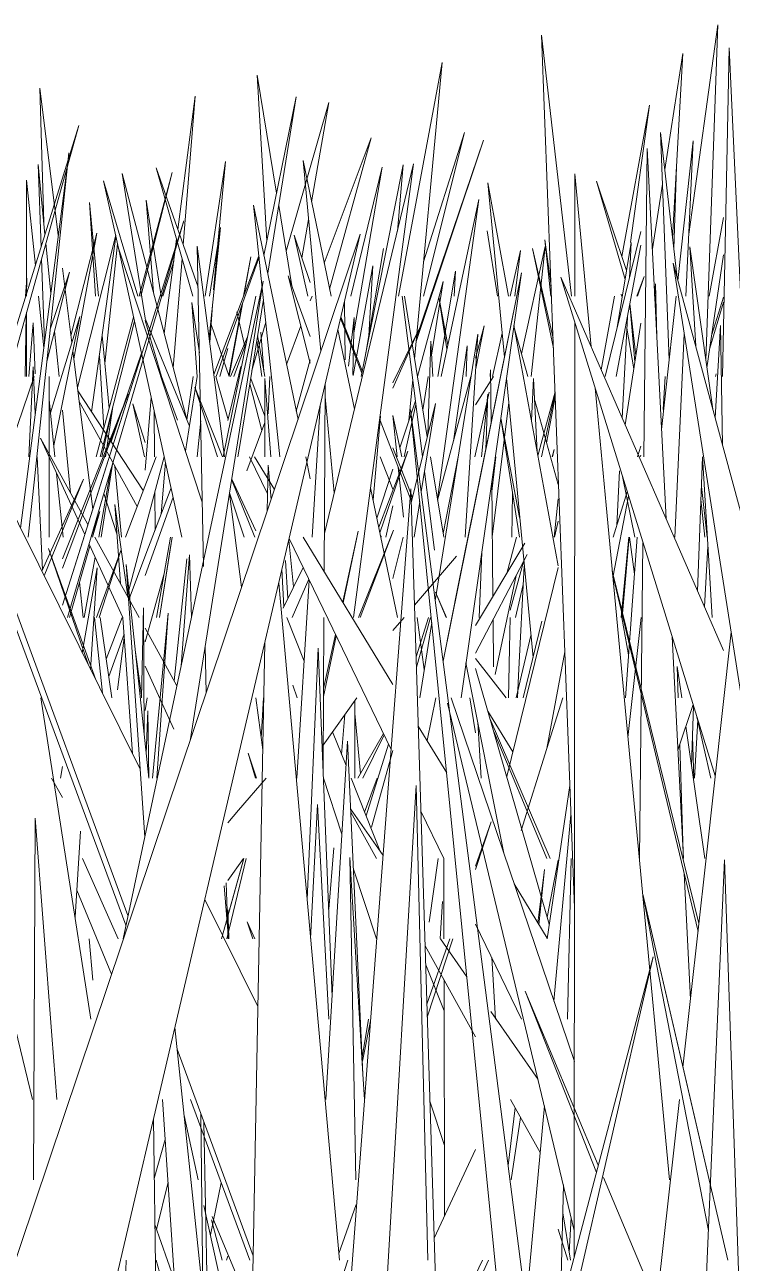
# Model space of a CAD drawing. Header units: millimetres. Extents: x -10020 to 20888, y -4665 to 12339.
# Drawn here: x 1335.87 to 1360.19, y 3074.69 to 3117.22 of the extents above; entities that cross this region are included whole.
import ezdxf

# ---------------------------------------------------------------- set-up
doc = ezdxf.new("R2010")
doc.units = ezdxf.units.MM
doc.layers.add('G-IMPT', color=8, linetype='Continuous', lineweight=9)

# ---------------------------------------------------------------- blocks, each defined once
blk = doc.blocks.new('Grass Array - 25_dwg-V19-West')
at = {"layer": 'G-IMPT'}
for p, q in [((1358.703, 3110.032), (1359.698, 3117.22)), ((1359.287, 3105.701), (1359.698, 3117.22)), ((1354.771, 3086.89), (1353.642, 3116.865)), ((1354.669, 3107.901), (1353.642, 3116.865)), ((1357.872, 3112.247), (1358.491, 3116.238)), ((1358.144, 3109.897), (1358.491, 3116.238)), ((1359.856, 3105.142), (1360.089, 3116.428)), ((1360.746, 3102.383), (1360.089, 3116.428)), ((1348.726, 3107.901), (1350.221, 3115.929)), ((1349.277, 3105.74), (1350.221, 3115.929)), ((1344.098, 3109.301), (1345.207, 3114.749)), ((1344.226, 3108.687), (1345.207, 3114.749)), ((1334.928, 3103.741), (1337.733, 3113.761)), ((1335.056, 3105.142), (1337.733, 3113.761)), ((1346.171, 3109.028), (1347.777, 3113.334)), ((1346.355, 3108.137), (1347.777, 3113.334)), ((1357.724, 3113.519), (1358.302, 3108.527)), ((1357.724, 3113.519), (1358.026, 3105.701)), ((1358.326, 3108.44), (1358.85, 3113.231)), ((1358.604, 3107.901), (1358.85, 3113.231)), ((1336.194, 3101.511), (1337.395, 3112.826)), ((1357.158, 3102.383), (1357.275, 3112.967)), ((1357.921, 3100.247), (1357.275, 3112.967)), ((1335.728, 3099.932), (1337.33, 3112.32)), ((1336.57, 3110.016), (1336.331, 3112.416)), ((1336.436, 3109.585), (1336.331, 3112.416)), ((1346.403, 3107.901), (1345.441, 3112.557)), ((1346.056, 3106.008), (1345.441, 3112.557)), ((1346.176, 3099.75), (1349.239, 3112.444)), ((1347.44, 3105.142), (1348.887, 3112.411)), ((1347.718, 3100.962), (1349.239, 3112.444)), ((1348.682, 3110.136), (1348.887, 3112.411)), ((1336.239, 3108.952), (1335.939, 3111.885)), ((1335.939, 3107.983), (1335.939, 3111.885)), ((1339.761, 3107.901), (1338.586, 3111.863)), ((1339.101, 3109.542), (1338.586, 3111.863)), ((1354.784, 3107.901), (1354.787, 3112.102)), ((1355.346, 3106.154), (1354.787, 3112.102)), ((1352.507, 3107.901), (1351.791, 3111.79)), ((1352.362, 3105.808), (1351.791, 3111.79)), ((1357.45, 3109.528), (1357.793, 3111.74)), ((1345.268, 3103.666), (1343.741, 3111.019)), ((1344.647, 3102.383), (1343.741, 3111.019)), ((1350.062, 3100.931), (1351.482, 3111.221)), ((1350.183, 3105.142), (1351.482, 3111.221)), ((1337.17, 3097.289), (1341.343, 3110.492)), ((1341.343, 3110.492), (1337.344, 3096.865)), ((1341.343, 3110.492), (1337.869, 3099.5)), ((1342.599, 3110.258), (1342.214, 3106.469)), ((1342.599, 3110.258), (1342.231, 3107.901)), ((1342.231, 3107.901), (1342.599, 3110.258)), ((1332.897, 3048), (1347.408, 3110.025)), ((1343.738, 3099.117), (1347.408, 3110.025)), ((1345.14, 3109.991), (1345.691, 3108.374)), ((1345.14, 3109.991), (1345.609, 3107.901)), ((1345.609, 3107.901), (1345.14, 3109.991)), ((1353.755, 3109.831), (1353.966, 3108.258)), ((1353.755, 3109.831), (1353.96, 3107.901)), ((1355.827, 3105.142), (1357.052, 3110.119)), ((1356.224, 3106.757), (1356.721, 3109.737)), ((1356.659, 3108.522), (1356.721, 3109.737)), ((1336.771, 3107.997), (1336.6, 3109.713)), ((1341.979, 3100.828), (1339.095, 3109.542)), ((1341.277, 3099.624), (1339.095, 3109.542)), ((1342.745, 3102.383), (1341.804, 3109.62)), ((1342.023, 3098.615), (1341.804, 3109.62)), ((1356.209, 3105.142), (1357.052, 3109.651)), ((1359.528, 3104.013), (1358.732, 3109.591)), ((1358.938, 3106.187), (1358.732, 3109.591)), ((1331.094, 3109.262), (1339.841, 3091.651)), ((1336.556, 3106.338), (1336.451, 3109.18)), ((1342.379, 3105.204), (1343.924, 3109.281)), ((1342.46, 3105.142), (1343.928, 3109.239)), ((1361.096, 3098.241), (1358.164, 3109.035)), ((1366.573, 3055.48), (1358.164, 3109.035)), ((1335.941, 3108.514), (1335.906, 3107.901)), ((1335.941, 3108.514), (1335.932, 3107.901)), ((1336.634, 3105.652), (1337.418, 3108.729)), ((1336.752, 3106.768), (1337.418, 3108.729)), ((1344.932, 3108.601), (1345.691, 3106.516)), ((1344.932, 3108.601), (1345.691, 3105.599)), ((1350.253, 3095.362), (1352.945, 3108.696)), ((1352.945, 3108.696), (1350.79, 3098.022)), ((1352.945, 3108.696), (1350.872, 3094.106)), ((1359.893, 3095.725), (1354.301, 3108.552)), ((1357.724, 3097.504), (1354.301, 3108.552)), ((1344.073, 3108.417), (1341.557, 3092.632)), ((1344.073, 3108.417), (1341.804, 3097.786)), ((1357.527, 3107.901), (1357.558, 3108.328)), ((1357.603, 3106.507), (1357.558, 3108.328)), ((1336.529, 3106.125), (1336.347, 3107.901)), ((1342.69, 3102.383), (1343.813, 3107.901)), ((1343.29, 3102.909), (1344.08, 3107.789)), ((1345.691, 3107.742), (1345.75, 3107.901)), ((1346.89, 3105.709), (1346.863, 3107.695)), ((1349.549, 3102.396), (1348.847, 3107.901)), ((1349.713, 3103.07), (1348.924, 3107.901)), ((1357.765, 3103.318), (1358.267, 3107.901)), ((1335.923, 3107.293), (1335.891, 3105.142)), ((1335.938, 3105.142), (1335.939, 3107.35)), ((1336.757, 3103.896), (1337.77, 3107.201)), ((1336.872, 3102.77), (1337.77, 3107.201)), ((1342.233, 3106.32), (1342.327, 3107.582)), ((1347.478, 3105.335), (1346.743, 3107.184)), ((1356.412, 3103.709), (1356.591, 3107.183)), ((1336.021, 3105.142), (1336.164, 3106.988)), ((1336.231, 3105.233), (1336.164, 3106.988)), ((1340.58, 3105.142), (1340.01, 3107.062)), ((1344.876, 3105.556), (1345.368, 3106.876)), ((1347.463, 3105.257), (1346.733, 3107.141)), ((1351.372, 3105.775), (1351.666, 3106.877)), ((1351.378, 3105.419), (1351.666, 3106.877)), ((1354.212, 3098.637), (1352.691, 3106.902)), ((1354.764, 3074.912), (1354.784, 3106.995)), ((1356.511, 3103.483), (1357.052, 3106.97)), ((1359.608, 3103.721), (1359.79, 3106.895)), ((1359.863, 3102.783), (1359.79, 3106.895)), ((1337.055, 3105.142), (1336.9, 3106.697)), ((1344.022, 3105.142), (1343.853, 3106.387)), ((1344.128, 3105.142), (1343.88, 3106.552)), ((1347.206, 3104.018), (1346.641, 3106.75)), ((1348.531, 3104.735), (1349.42, 3106.751)), ((1348.531, 3104.927), (1349.42, 3106.751)), ((1349.986, 3097.437), (1351.451, 3106.592)), ((1351.017, 3099.624), (1351.451, 3106.592)), ((1358.222, 3099.624), (1358.545, 3106.611)), ((1342.851, 3103.631), (1343.307, 3105.481)), ((1345.209, 3103.95), (1345.691, 3105.711)), ((1335.263, 3102.383), (1336.2, 3105.142)), ((1336.012, 3102.383), (1336.163, 3105.477)), ((1336.237, 3103.869), (1336.163, 3105.477)), ((1336.718, 3099.624), (1336.71, 3105.142)), ((1341.801, 3105.142), (1341.4, 3102.576)), ((1341.4, 3102.576), (1341.801, 3105.142)), ((1344.132, 3103.773), (1343.641, 3105.072)), ((1344.131, 3105.076), (1344.133, 3102.383)), ((1344.131, 3105.076), (1344.329, 3102.383)), ((1344.329, 3102.383), (1344.131, 3105.076)), ((1344.243, 3103.86), (1344.303, 3105.142)), ((1350.068, 3100.896), (1351.203, 3105.142)), ((1351.874, 3105.142), (1351.89, 3105.364)), ((1351.908, 3103.557), (1351.89, 3105.364)), ((1352.888, 3100.303), (1352.432, 3105.081)), ((1353.293, 3103.631), (1353.365, 3105.068)), ((1353.493, 3102.541), (1353.365, 3105.068)), ((1357.821, 3104.011), (1357.883, 3105.142)), ((1359.617, 3105.142), (1359.645, 3105.233)), ((1359.619, 3105.142), (1359.645, 3105.233)), ((1342.505, 3102.383), (1341.717, 3104.775)), ((1342.674, 3102.383), (1341.717, 3104.775)), ((1344.03, 3103.288), (1343.612, 3104.893)), ((1346.169, 3098.442), (1346.206, 3104.887)), ((1349.081, 3103.626), (1349.212, 3105.039)), ((1355.858, 3100.719), (1355.478, 3104.752)), ((1336.912, 3102.383), (1336.711, 3104.347)), ((1337.17, 3098.88), (1339.429, 3104.53)), ((1337.17, 3098.562), (1339.429, 3104.53)), ((1346.513, 3101.147), (1346.203, 3104.446)), ((1348.772, 3102.687), (1349.305, 3104.308)), ((1349.162, 3100.799), (1349.989, 3104.209)), ((1349.504, 3101.175), (1349.989, 3104.209)), ((1351.798, 3104.538), (1351.576, 3102.383)), ((1351.722, 3102.638), (1351.798, 3104.538)), ((1351.947, 3099.632), (1352.511, 3104.25)), ((1353.517, 3102.411), (1354.103, 3104.617)), ((1353.639, 3102.383), (1354.105, 3104.569)), ((1337.453, 3101.135), (1337.17, 3103.982)), ((1345.749, 3099.624), (1346.031, 3104.139)), ((1347.85, 3100.9), (1348.109, 3103.778)), ((1348.53, 3103.795), (1348.839, 3102.383)), ((1348.53, 3103.795), (1348.677, 3102.383)), ((1348.915, 3102.383), (1349.322, 3104.176)), ((1350.44, 3093.916), (1349.138, 3104.01)), ((1354.666, 3048.355), (1349.138, 3104.01)), ((1341.923, 3103.613), (1341.798, 3102.383)), ((1343.513, 3101.903), (1344.132, 3103.563)), ((1349.173, 3100.844), (1348.096, 3103.625)), ((1352.883, 3099.624), (1352.237, 3103.711)), ((1352.878, 3100.303), (1352.237, 3103.711)), ((1337.935, 3099.708), (1336.412, 3103.021)), ((1338.046, 3100.061), (1336.412, 3103.021)), ((1343.29, 3102.909), (1343.205, 3102.383)), ((1348.043, 3099.966), (1349.042, 3102.572)), ((1348.084, 3099.77), (1349.042, 3102.572)), ((1349.208, 3100.987), (1348.531, 3102.688)), ((1356.939, 3102.383), (1357.052, 3102.752)), ((1336.486, 3098.496), (1336.306, 3102.383)), ((1338.505, 3099.624), (1338.89, 3102.134)), ((1344.22, 3101.107), (1343.602, 3102.383)), ((1344.457, 3101.254), (1343.771, 3102.383)), ((1344.239, 3102.099), (1344.209, 3100.515)), ((1344.239, 3102.099), (1344.345, 3100.92)), ((1345.691, 3101.631), (1345.535, 3102.383)), ((1348.531, 3101.269), (1348.097, 3102.383)), ((1350.275, 3099.624), (1349.825, 3102.383)), ((1350.255, 3099.746), (1350.777, 3102.383)), ((1357.052, 3102.438), (1357.032, 3102.383)), ((1359.005, 3097.762), (1359.169, 3102.376)), ((1359.385, 3098.806), (1359.168, 3102.383)), ((1337.104, 3100.506), (1336.971, 3101.805)), ((1338.418, 3099.624), (1338.838, 3101.953)), ((1347.979, 3100.276), (1348.531, 3101.955)), ((1348.713, 3102.031), (1348.893, 3100.305)), ((1349.961, 3099.171), (1349.616, 3101.876)), ((1356.224, 3100.021), (1356.32, 3101.901)), ((1356.848, 3099.624), (1356.423, 3101.703)), ((1336.194, 3101.511), (1335.994, 3099.624)), ((1337.895, 3101.615), (1336.464, 3098.449)), ((1336.464, 3098.449), (1337.895, 3101.615)), ((1337.895, 3101.615), (1336.543, 3098.29)), ((1340.041, 3099.036), (1340.905, 3101.315)), ((1343.778, 3099.624), (1342.987, 3101.601)), ((1342.988, 3101.612), (1343.813, 3099.845)), ((1345.691, 3055.757), (1349.147, 3101.287)), ((1348.684, 3096.865), (1347.765, 3101.314)), ((1349.443, 3091.796), (1349.147, 3101.287)), ((1351.967, 3097.577), (1351.928, 3101.535)), ((1359.133, 3101.357), (1359.333, 3099.624)), ((1340.01, 3098.308), (1340.974, 3100.998)), ((1343.329, 3097.899), (1342.91, 3101.119)), ((1343.415, 3099.624), (1342.914, 3101.144)), ((1347.718, 3100.962), (1347.176, 3096.865)), ((1349.256, 3099.624), (1349.452, 3100.851)), ((1352.614, 3099.624), (1352.644, 3101.136)), ((1354.073, 3099.624), (1354.212, 3100.94)), ((1356.091, 3098.24), (1356.631, 3101.031)), ((1356.099, 3099.624), (1356.586, 3101.176)), ((1359.255, 3099.624), (1359.117, 3100.916)), ((1337.104, 3100.506), (1337.194, 3099.624)), ((1338.162, 3099.624), (1338.456, 3100.501)), ((1338.204, 3099.624), (1338.456, 3100.501)), ((1339.415, 3097.581), (1338.973, 3100.748)), ((1339.164, 3098.036), (1338.973, 3100.748)), ((1348.288, 3099.624), (1348.531, 3100.695)), ((1355.858, 3100.719), (1358.038, 3077.552)), ((1352.888, 3100.303), (1353.348, 3095.491)), ((1354.081, 3099.624), (1354.212, 3100.176)), ((1339.351, 3086.292), (1334.33, 3099.833)), ((1339.81, 3096.865), (1338.287, 3099.624)), ((1340.405, 3096.865), (1340.886, 3099.624)), ((1340.509, 3096.865), (1340.94, 3099.624)), ((1340.94, 3099.624), (1340.876, 3099.215)), ((1348.467, 3092.333), (1344.962, 3099.573)), ((1348.531, 3094.559), (1345.449, 3099.624)), ((1346.803, 3097.4), (1347.34, 3099.828)), ((1346.822, 3097.368), (1347.34, 3099.828)), ((1347.347, 3096.865), (1348.554, 3099.868)), ((1347.402, 3096.865), (1348.554, 3099.868)), ((1348.093, 3099.679), (1348.136, 3099.624)), ((1348.093, 3099.679), (1348.127, 3099.624)), ((1348.127, 3099.624), (1348.093, 3099.679)), ((1348.531, 3098.197), (1348.877, 3099.624)), ((1352.444, 3098.371), (1352.777, 3099.624)), ((1356.381, 3096.865), (1356.642, 3099.624)), ((1356.409, 3096.865), (1356.654, 3099.624)), ((1356.836, 3098.346), (1356.663, 3099.624)), ((1356.77, 3097.435), (1356.928, 3099.624)), ((1332.033, 3064.311), (1343.738, 3099.117)), ((1338.051, 3095.255), (1336.692, 3099.23)), ((1338.314, 3094.726), (1336.692, 3099.23)), ((1337.17, 3097.289), (1337.869, 3099.5)), ((1337.411, 3096.865), (1338.115, 3099.315)), ((1339.241, 3096.865), (1338.084, 3099.384)), ((1338.342, 3096.865), (1339.175, 3099.162)), ((1338.43, 3096.865), (1339.175, 3099.162)), ((1340.509, 3096.865), (1340.876, 3099.215)), ((1345.116, 3097.918), (1344.949, 3099.514)), ((1351.372, 3096.587), (1353.07, 3099.412)), ((1357.126, 3099.433), (1357.007, 3088.588)), ((1359.235, 3097.234), (1359.354, 3099.313)), ((1337.92, 3096.865), (1338.293, 3098.93)), ((1340.135, 3091.347), (1339.365, 3098.685)), ((1339.998, 3089.324), (1339.365, 3098.685)), ((1340.041, 3099.036), (1339.459, 3097.501)), ((1341.441, 3098.875), (1341.015, 3094.682)), ((1341.253, 3095.201), (1341.536, 3099.013)), ((1341.607, 3096.865), (1341.536, 3099.013)), ((1349.272, 3097.284), (1350.715, 3098.965)), ((1351.372, 3095.634), (1353.148, 3099.028)), ((1351.492, 3096.865), (1351.581, 3099.092)), ((1359.385, 3098.806), (1359.503, 3096.865)), ((1337.852, 3095.655), (1338.361, 3098.574)), ((1338.14, 3095.076), (1338.361, 3098.574)), ((1344.78, 3097.228), (1344.717, 3098.526)), ((1344.756, 3097.18), (1345.441, 3098.585)), ((1352.045, 3094.909), (1352.769, 3098.305)), ((1352.442, 3091.398), (1354.212, 3098.585)), ((1352.85, 3094.869), (1353.04, 3098.631)), ((1359.048, 3086.356), (1356.07, 3098.464)), ((1356.08, 3098.357), (1357.741, 3091.415)), ((1339.423, 3086.628), (1335.195, 3098.117)), ((1337.758, 3098.073), (1337.878, 3096.865)), ((1344.604, 3098.041), (1346.696, 3074.793)), ((1345.062, 3096.865), (1345.639, 3098.175)), ((1345.232, 3091.347), (1345.656, 3098.141)), ((1350.253, 3095.362), (1350.79, 3098.022)), ((1339.253, 3085.829), (1341.804, 3097.786)), ((1350.367, 3096.865), (1349.991, 3097.738)), ((1350.356, 3096.865), (1349.991, 3097.738)), ((1356.77, 3097.435), (1356.529, 3094.106)), ((1357.724, 3097.504), (1359.608, 3091.421)), ((1339.887, 3094.106), (1339.954, 3097.192)), ((1339.98, 3092.826), (1339.954, 3097.192)), ((1340.266, 3091.347), (1340.8, 3097.006)), ((1340.415, 3091.347), (1340.8, 3097.006)), ((1338.276, 3096.865), (1338.545, 3094.261)), ((1338.464, 3096.865), (1338.873, 3094.106)), ((1338.873, 3094.106), (1338.464, 3096.865)), ((1339.218, 3096.865), (1338.676, 3095.435)), ((1339.576, 3092.185), (1339.247, 3096.852)), ((1345.483, 3095.365), (1344.882, 3096.865)), ((1346.16, 3096.843), (1346.13, 3091.663)), ((1346.16, 3096.843), (1346.16, 3096.865)), ((1348.531, 3096.422), (1348.912, 3096.865)), ((1349.327, 3095.512), (1349.753, 3096.865)), ((1349.338, 3095.162), (1349.817, 3096.865)), ((1349.609, 3095.081), (1349.36, 3096.865)), ((1349.453, 3094.106), (1349.866, 3096.686)), ((1351.991, 3095.17), (1351.975, 3096.786)), ((1352.537, 3095.805), (1352.559, 3096.865)), ((1353.007, 3094.106), (1353.654, 3096.737)), ((1356.402, 3096.865), (1356.624, 3095.585)), ((1357.059, 3096.865), (1356.608, 3092.747)), ((1338.765, 3094.833), (1339.287, 3096.29)), ((1341.107, 3094.516), (1340.01, 3096.502)), ((1346.144, 3094.146), (1346.582, 3096.227)), ((1346.146, 3094.428), (1346.556, 3096.282)), ((1352.768, 3094.106), (1353.276, 3096.243)), ((1358.514, 3088.588), (1358.127, 3096.203)), ((1359.284, 3088.494), (1360.155, 3096.357)), ((1342.077, 3095.892), (1342.109, 3094.272)), ((1344.123, 3095.987), (1344.057, 3092.482)), ((1345.582, 3087.177), (1345.966, 3095.813)), ((1346.304, 3087.26), (1345.966, 3095.813)), ((1352.537, 3095.805), (1352.504, 3094.106)), ((1336.139, 3080.311), (1332.455, 3095.327)), ((1339.888, 3094.186), (1339.682, 3095.668)), ((1352.338, 3088.77), (1351.042, 3095.302)), ((1351.372, 3095.457), (1352.42, 3094.106)), ((1354.44, 3095.687), (1353.818, 3092.367)), ((1341.005, 3093.028), (1340.01, 3095.192)), ((1352.976, 3089.546), (1351.372, 3095.112)), ((1352.85, 3094.869), (1352.811, 3094.106)), ((1358.46, 3094.106), (1358.306, 3095.178)), ((1358.339, 3094.106), (1358.306, 3095.178)), ((1345.092, 3094.536), (1345.234, 3094.106)), ((1338.148, 3083.07), (1336.429, 3094.106)), ((1340.01, 3093.67), (1340.078, 3094.106)), ((1340.01, 3093.67), (1340.078, 3094.106)), ((1344.054, 3092.322), (1343.822, 3094.106)), ((1344.002, 3092.723), (1344.08, 3094.106)), ((1346.135, 3092.477), (1347.285, 3094.106)), ((1347.216, 3091.347), (1347.226, 3094.023)), ((1349.702, 3092.634), (1350, 3094.106)), ((1349.702, 3092.634), (1350, 3094.106)), ((1350.527, 3094.106), (1354.768, 3081.612)), ((1351.372, 3092.907), (1351.176, 3094.106)), ((1353.821, 3092.367), (1354.367, 3094.106)), ((1340.048, 3092.178), (1340.106, 3093.658)), ((1340.138, 3091.347), (1340.106, 3093.658)), ((1347.225, 3093.571), (1347.419, 3091.505)), ((1350.412, 3093.916), (1352.037, 3087.158)), ((1350.44, 3093.916), (1356.36, 3048)), ((1351.794, 3093.648), (1352.652, 3092.249)), ((1352.652, 3092.249), (1351.794, 3093.648)), ((1358.325, 3092.302), (1358.848, 3093.874)), ((1358.792, 3091.786), (1358.864, 3093.823)), ((1346.765, 3092.159), (1346.88, 3093.532)), ((1351.445, 3093.271), (1351.559, 3091.347)), ((1353.937, 3088.588), (1351.872, 3093.376)), ((1358.896, 3091.347), (1359.011, 3093.348)), ((1359.458, 3091.347), (1358.98, 3093.448)), ((1346.918, 3091.778), (1346.456, 3092.932)), ((1348.205, 3092.875), (1347.328, 3091.347)), ((1347.328, 3091.347), (1348.205, 3092.875)), ((1348.228, 3092.828), (1347.492, 3091.347)), ((1349.401, 3093.129), (1350.378, 3091.523)), ((1353.681, 3088.918), (1351.997, 3092.942)), ((1359.249, 3088.588), (1358.6, 3093.127)), ((1358.875, 3091.347), (1358.827, 3092.771)), ((1343.218, 3048), (1344.057, 3092.482)), ((1346.228, 3080.311), (1346.968, 3092.613)), ((1347.339, 3084.659), (1346.968, 3092.613)), ((1347.609, 3090.05), (1348.382, 3092.509)), ((1347.792, 3089.667), (1348.531, 3092.295)), ((1353.821, 3092.367), (1352.935, 3089.546)), ((1358.503, 3088.804), (1358.389, 3092.495)), ((1343.559, 3092.205), (1343.809, 3091.347)), ((1343.559, 3092.205), (1343.845, 3091.347)), ((1343.845, 3091.347), (1343.559, 3092.205)), ((1337.101, 3091.347), (1337.17, 3091.741)), ((1349.443, 3091.796), (1350.809, 3048)), ((1337.17, 3090.682), (1336.797, 3091.347)), ((1343.228, 3090.247), (1344.173, 3091.347)), ((1346.143, 3091.347), (1346.776, 3089.427)), ((1348.108, 3088.804), (1347.09, 3091.347)), ((1347.559, 3090.176), (1347.994, 3091.347)), ((1348.21, 3072.034), (1349.328, 3091.096)), ((1349.512, 3083.569), (1349.328, 3091.096)), ((1353.828, 3085.829), (1354.613, 3091.093)), ((1359.017, 3086.08), (1357.741, 3091.415)), ((1343.228, 3090.247), (1342.851, 3089.807)), ((1345.702, 3085.842), (1345.94, 3090.437)), ((1346.325, 3083.07), (1345.94, 3090.437)), ((1348.19, 3088.685), (1347.076, 3090.293)), ((1347.965, 3088.588), (1347.081, 3090.177)), ((1350.28, 3088.588), (1349.492, 3090.216)), ((1336.173, 3077.552), (1336.234, 3089.969)), ((1336.808, 3082.501), (1336.234, 3089.969)), ((1351.908, 3089.846), (1351.372, 3088.207)), ((1351.908, 3089.846), (1351.372, 3088.326)), ((1354.064, 3083.686), (1354.651, 3090.089)), ((1337.789, 3089.52), (1337.603, 3086.568)), ((1352.976, 3089.546), (1353.903, 3086.33)), ((1346.497, 3088.948), (1346.322, 3086.842)), ((1353.681, 3088.918), (1353.819, 3088.588)), ((1339.087, 3085.829), (1337.86, 3088.588)), ((1342.633, 3085.829), (1343.406, 3088.588)), ((1342.817, 3085.829), (1343.483, 3088.588)), ((1343.404, 3088.588), (1342.851, 3086.615)), ((1343.406, 3088.588), (1342.851, 3086.607)), ((1342.851, 3087.825), (1343.389, 3088.588)), ((1347.501, 3081.181), (1347.048, 3088.617)), ((1347.25, 3077.552), (1347.048, 3088.617)), ((1350.088, 3088.588), (1349.777, 3086.395)), ((1350.28, 3087.111), (1350.277, 3088.588)), ((1353.833, 3086.572), (1354.212, 3088.531)), ((1354.527, 3083.07), (1354.661, 3088.588)), ((1359.284, 3088.494), (1358.501, 3081.421)), ((1359.61, 3081.248), (1359.929, 3088.545)), ((1361.324, 3048), (1359.929, 3088.545)), ((1347.173, 3088.225), (1347.962, 3085.829)), ((1353.511, 3086.374), (1353.737, 3088.208)), ((1353.551, 3086.309), (1353.737, 3088.208)), ((1358.76, 3083.757), (1358.54, 3088.076)), ((1342.851, 3086.101), (1342.728, 3087.651)), ((1342.863, 3085.829), (1342.795, 3087.746)), ((1352.698, 3087.711), (1353.831, 3085.849)), ((1337.662, 3087.501), (1338.862, 3084.616)), ((1346.304, 3087.26), (1346.44, 3083.829)), ((1357.123, 3087.364), (1359.373, 3075.809)), ((1357.123, 3087.364), (1358.749, 3080.351)), ((1360.038, 3074.793), (1357.123, 3087.364)), ((1342.063, 3087.178), (1343.888, 3083.503)), ((1342.887, 3085.889), (1342.851, 3086.824)), ((1350.238, 3087.111), (1350.159, 3085.843)), ((1350.28, 3087.111), (1350.284, 3085.829)), ((1354.764, 3075.815), (1352.037, 3087.158)), ((1343.52, 3086.41), (1343.778, 3085.829)), ((1343.52, 3086.41), (1343.712, 3085.829)), ((1343.712, 3085.829), (1343.52, 3086.41)), ((1352.951, 3083.07), (1351.372, 3086.333)), ((1338.089, 3085.829), (1338.211, 3084.404)), ((1342.887, 3085.889), (1342.889, 3085.829)), ((1351.372, 3082.465), (1349.637, 3085.584)), ((1350.49, 3085.829), (1349.699, 3083.588)), ((1350.593, 3085.829), (1349.713, 3083.139)), ((1351.074, 3084.523), (1350.169, 3085.829)), ((1352.051, 3083.07), (1351.925, 3085.19)), ((1353.507, 3070.13), (1357.471, 3085.214)), ((1355.949, 3078.59), (1357.471, 3085.214)), ((1347.339, 3084.659), (1347.501, 3081.181)), ((1350.29, 3083.351), (1349.657, 3084.933)), ((1350.287, 3084.414), (1350.308, 3076.312)), ((1353.076, 3084.035), (1355.524, 3077.805)), ((1353.076, 3084.035), (1355.589, 3078.054)), ((1349.512, 3083.569), (1349.725, 3074.793)), ((1347.475, 3081.747), (1347.687, 3083.07)), ((1347.48, 3081.629), (1347.76, 3083.014)), ((1347.48, 3081.629), (1347.76, 3083.014)), ((1351.896, 3083.336), (1353.519, 3080.994)), ((1341.034, 3082.782), (1342.851, 3065.473)), ((1336.808, 3082.501), (1336.976, 3080.311)), ((1343.726, 3074.935), (1341.112, 3082.039)), ((1359.61, 3081.248), (1358.158, 3048)), ((1347.501, 3081.181), (1347.554, 3080.311)), ((1341.728, 3063.757), (1340.608, 3080.311)), ((1343.615, 3074.793), (1341.569, 3080.311)), ((1349.803, 3080.246), (1350.302, 3078.734)), ((1352.487, 3078.039), (1352.731, 3080.022)), ((1353.587, 3078.483), (1352.57, 3080.311)), ((1353.735, 3080.095), (1353.107, 3073.234)), ((1358.378, 3080.311), (1355.628, 3055.48)), ((1359.398, 3077.552), (1358.749, 3080.351)), ((1340.441, 3069.275), (1340.299, 3079.639)), ((1341.839, 3077.552), (1341.351, 3079.759)), ((1341.93, 3079.816), (1342, 3073.582)), ((1342.183, 3072.034), (1342.033, 3079.535)), ((1352.913, 3079.694), (1352.594, 3077.552)), ((1340.327, 3077.598), (1340.701, 3078.935)), ((1351.372, 3078.592), (1349.95, 3075.545)), ((1355.949, 3078.59), (1353.809, 3069.275)), ((1340.408, 3075.845), (1340.8, 3077.471)), ((1342.255, 3075.666), (1342.63, 3077.449)), ((1357.599, 3073.273), (1355.767, 3077.632)), ((1354.284, 3073.085), (1354.388, 3077.379)), ((1343.623, 3069.472), (1342.035, 3076.664)), ((1346.675, 3075.024), (1347.266, 3076.697)), ((1342.659, 3074.793), (1342.297, 3076.177)), ((1342.322, 3076.295), (1343.69, 3073.004)), ((1354.365, 3076.414), (1354.635, 3074.793)), ((1354.591, 3075.057), (1354.658, 3076.257)), ((1340.349, 3076.015), (1340.995, 3074.161)), ((1354.547, 3074.793), (1354.212, 3075.857)), ((1342.81, 3074.793), (1342.851, 3074.924)), ((1339.365, 3074.793), (1339.148, 3069.275)), ((1340.395, 3074.793), (1341.148, 3072.034)), ((1346.981, 3074.793), (1346.078, 3072.034)), ((1350.272, 3072.034), (1351.609, 3074.793)), ((1350.272, 3072.034), (1351.609, 3074.793)), ((1351.814, 3074.793), (1350.543, 3072.034))]:
    blk.add_line(p, q, dxfattribs=at)
blk = doc.blocks.new('Grass Array - Grass Array-439229-West')
blk.add_blockref('Grass Array - 25_dwg-V19-West', (0, 0))
blk = doc.blocks.new('Grass Array - 25_dwg-V42-West')
at = {"layer": 'G-IMPT'}
for p, q in [((1349.333, 3106.347), (1351.639, 3113.255)), ((1349.349, 3106.518), (1351.639, 3113.255)), ((1343.394, 3107.901), (1343.647, 3109.254)), ((1343.404, 3107.909), (1343.647, 3109.254)), ((1342.904, 3105.148), (1343.355, 3107.64)), ((1342.886, 3105.197), (1343.333, 3107.579))]:
    blk.add_line(p, q, dxfattribs=at)
blk = doc.blocks.new('Grass Array - 25_dwg-V43-West')
at = {"layer": 'G-IMPT'}
for p, q in [((1343.867, 3115.485), (1344.533, 3111.439)), ((1343.867, 3115.485), (1344.2, 3109.8)), ((1336.393, 3115.046), (1337.028, 3109.99)), ((1336.393, 3115.046), (1336.527, 3110.445)), ((1336.527, 3110.445), (1336.393, 3115.046)), ((1341.737, 3114.772), (1341.136, 3110.189)), ((1341.737, 3114.772), (1341.32, 3109.664)), ((1344.861, 3109.448), (1346.322, 3114.546)), ((1345.735, 3111.136), (1346.322, 3114.546)), ((1357.355, 3114.454), (1356.4, 3109.258)), ((1357.355, 3114.454), (1356.697, 3109.737)), ((1349.333, 3106.347), (1351.639, 3113.255)), ((1349.349, 3106.518), (1351.639, 3113.255)), ((1349.581, 3107.901), (1350.989, 3113.517)), ((1349.587, 3109.082), (1350.989, 3113.517)), ((1341.651, 3107.901), (1340.393, 3112.309)), ((1341.832, 3108.204), (1340.393, 3112.309)), ((1342.079, 3107.901), (1342.771, 3112.525)), ((1342.359, 3108.122), (1342.771, 3112.525)), ((1347.082, 3107.901), (1348.163, 3112.331)), ((1347.185, 3106.641), (1348.163, 3112.331)), ((1358.187, 3109.521), (1358.278, 3112.357)), ((1341.444, 3103.659), (1339.22, 3112.109)), ((1340.01, 3107.143), (1339.22, 3112.109)), ((1339.81, 3107.901), (1340.947, 3112.144)), ((1339.866, 3107.901), (1340.947, 3112.144)), ((1356.511, 3108.474), (1355.53, 3111.849)), ((1356.561, 3108.778), (1355.53, 3111.849)), ((1338.305, 3107.901), (1338.096, 3111.113)), ((1338.406, 3107.901), (1338.096, 3111.113)), ((1340.047, 3111.201), (1340.295, 3108.026)), ((1340.047, 3111.201), (1340.561, 3107.901)), ((1340.561, 3107.901), (1340.047, 3111.201)), ((1344.603, 3111.017), (1345.057, 3108.256)), ((1359.893, 3110.6), (1359.406, 3107.901)), ((1359.406, 3107.901), (1359.893, 3110.6)), ((1345.404, 3109.216), (1345.631, 3110.535)), ((1337.463, 3106.537), (1338.348, 3110.061)), ((1337.562, 3105.745), (1338.348, 3110.061)), ((1337.686, 3104.761), (1339.001, 3109.994)), ((1338.175, 3103.925), (1339.01, 3109.954)), ((1341.093, 3109.858), (1340.667, 3106.613)), ((1352.128, 3107.901), (1351.768, 3110.147)), ((1338.631, 3105.582), (1339.068, 3109.691)), ((1347.599, 3105.941), (1348.206, 3109.533)), ((1352.564, 3107.901), (1352.912, 3109.472)), ((1352.726, 3107.901), (1352.912, 3109.472)), ((1352.954, 3105.92), (1353.768, 3109.607)), ((1353.279, 3105.142), (1353.768, 3109.607)), ((1354.047, 3106.118), (1353.326, 3109.534)), ((1354.034, 3106.456), (1353.326, 3109.534)), ((1359.893, 3109.322), (1359.325, 3105.439)), ((1340.994, 3109.104), (1340.621, 3107.901)), ((1341.282, 3109.194), (1340.976, 3105.44)), ((1343.394, 3107.901), (1343.647, 3109.254)), ((1343.404, 3107.909), (1343.647, 3109.254)), ((1347.168, 3105.179), (1347.842, 3108.938)), ((1347.699, 3106.531), (1347.842, 3108.938)), ((1337.17, 3108.863), (1337.493, 3106.296)), ((1350.072, 3105.142), (1350.687, 3108.76)), ((1350.639, 3107.901), (1350.687, 3108.76)), ((1356.913, 3107.901), (1357.169, 3108.58)), ((1356.941, 3107.901), (1357.169, 3108.58)), ((1349.376, 3105.142), (1350.258, 3108.407)), ((1349.858, 3105.878), (1350.258, 3108.407)), ((1341.877, 3105.949), (1341.615, 3107.682)), ((1341.801, 3105.143), (1341.615, 3107.682)), ((1342.904, 3105.148), (1343.355, 3107.64)), ((1350.385, 3106.09), (1350.11, 3107.872)), ((1350.413, 3106.221), (1350.11, 3107.872)), ((1356.151, 3107.901), (1355.687, 3105.374)), ((1356.383, 3107.901), (1356.371, 3107.971)), ((1356.386, 3107.901), (1356.371, 3107.971)), ((1356.846, 3105.639), (1356.674, 3107.63)), ((1356.88, 3105.86), (1356.676, 3107.638)), ((1359.424, 3106.118), (1359.893, 3107.688)), ((1359.492, 3106.585), (1359.893, 3107.865)), ((1342.886, 3105.197), (1343.333, 3107.579)), ((1343.453, 3106.129), (1343.166, 3107.365)), ((1338.331, 3102.383), (1339.615, 3107.176)), ((1338.462, 3102.383), (1339.646, 3107.036)), ((1340.01, 3107.132), (1341.535, 3103.437)), ((1341.535, 3103.437), (1340.01, 3107.132)), ((1342.906, 3105.142), (1342.279, 3106.931)), ((1343.684, 3105.342), (1344.162, 3107.009)), ((1347.004, 3105.492), (1347.198, 3107.171)), ((1347.149, 3105.214), (1347.198, 3107.171)), ((1353.172, 3105.142), (1352.714, 3106.775)), ((1356.81, 3105.408), (1356.571, 3106.802)), ((1338.778, 3104.052), (1338.538, 3106.544)), ((1342.949, 3105.142), (1343.53, 3106.508)), ((1344.096, 3105.326), (1343.993, 3106.659)), ((1349.728, 3103.131), (1349.831, 3106.353)), ((1349.901, 3105.142), (1349.831, 3106.353)), ((1351.954, 3105.142), (1352.284, 3106.632)), ((1337.529, 3106.01), (1338.211, 3100.583)), ((1339.888, 3105.936), (1338.848, 3102.901)), ((1338.848, 3102.901), (1339.888, 3105.936)), ((1342.851, 3106.098), (1342.581, 3105.142)), ((1343.057, 3105.142), (1343.487, 3106.298)), ((1350.607, 3102.915), (1351.078, 3106.195)), ((1351.043, 3105.142), (1351.078, 3106.195)), ((1338.598, 3103.381), (1338.439, 3105.834)), ((1340.581, 3105.142), (1341.123, 3103.635)), ((1341.444, 3103.657), (1341.666, 3105.142)), ((1342.851, 3103.698), (1342.439, 3105.142)), ((1349.561, 3103.999), (1349.742, 3105.142)), ((1351.372, 3104.171), (1351.988, 3105.142)), ((1337.7, 3104.647), (1339.948, 3101.227)), ((1337.746, 3104.286), (1339.737, 3100.674)), ((1340.01, 3101.92), (1340.222, 3104.419)), ((1351.344, 3102.383), (1351.834, 3104.601)), ((1354.212, 3101.434), (1353.403, 3104.317)), ((1353.811, 3102.863), (1354.11, 3104.426)), ((1338.889, 3104.063), (1338.519, 3102.383)), ((1338.901, 3104.111), (1338.646, 3102.383)), ((1340.01, 3102.868), (1339.588, 3104.197)), ((1339.988, 3102.383), (1339.588, 3104.197)), ((1340.333, 3102.383), (1340.32, 3103.973)), ((1354.004, 3102.383), (1354.073, 3102.634)), ((1354.015, 3102.383), (1354.073, 3102.634)), ((1339.337, 3099.624), (1340.389, 3102.383)), ((1339.408, 3097.632), (1340.665, 3102.383)), ((1340.711, 3102.196), (1340.566, 3100.422)), ((1351.931, 3101.195), (1352.072, 3102.383)), ((1339.206, 3099.624), (1338.97, 3102.065)), ((1338.595, 3101.126), (1339.044, 3099.739)), ((1340.355, 3099.864), (1340.344, 3101.168)), ((1344.918, 3097.513), (1344.842, 3098.818)), ((1352.564, 3097.12), (1353.017, 3098.776)), ((1340.66, 3098.331), (1340.01, 3096.026)), ((1352.747, 3096.865), (1353.008, 3098)), ((1339.062, 3094.376), (1339.296, 3096.162))]:
    blk.add_line(p, q, dxfattribs=at)
blk = doc.blocks.new('Grass Array - Grass Array-440908-West')
for name in ['Grass Array - 25_dwg-V43-West', 'Grass Array - 25_dwg-V42-West', 'Grass Array - 25_dwg-V42-West', 'Grass Array - 25_dwg-V42-West']:
    blk.add_blockref(name, (0, 0))

msp = doc.modelspace()

# ---------------------------------------------------------------- block references
for name in ['Grass Array - Grass Array-439229-West', 'Grass Array - Grass Array-440908-West']:
    msp.add_blockref(name, (0, 0))

doc.saveas('drawing.dxf')
